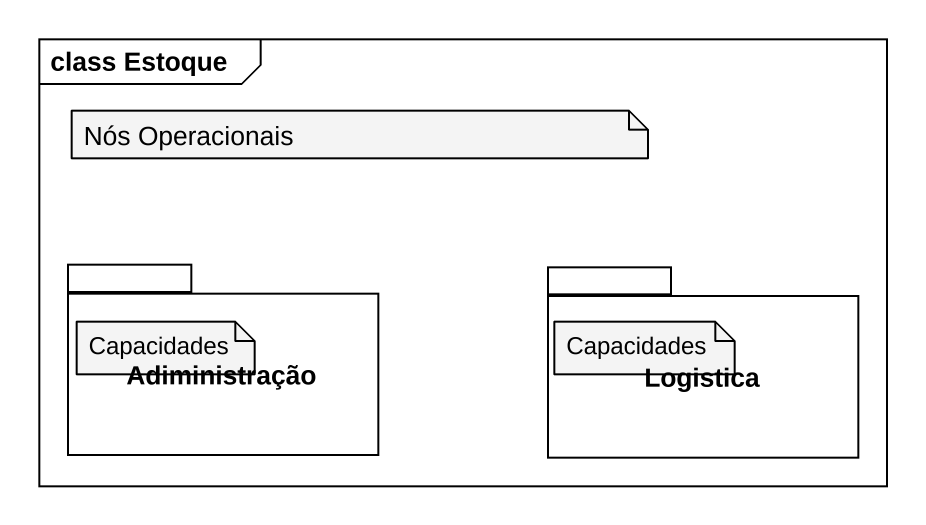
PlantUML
@startuml
mainframe class Estoque
package Adiministração {
}
package Logistica {
}
note as N1
  Nós Operacionais
end note
note as N2
  Capacidades
end note
note as N3
  Capacidades
end note
@enduml
